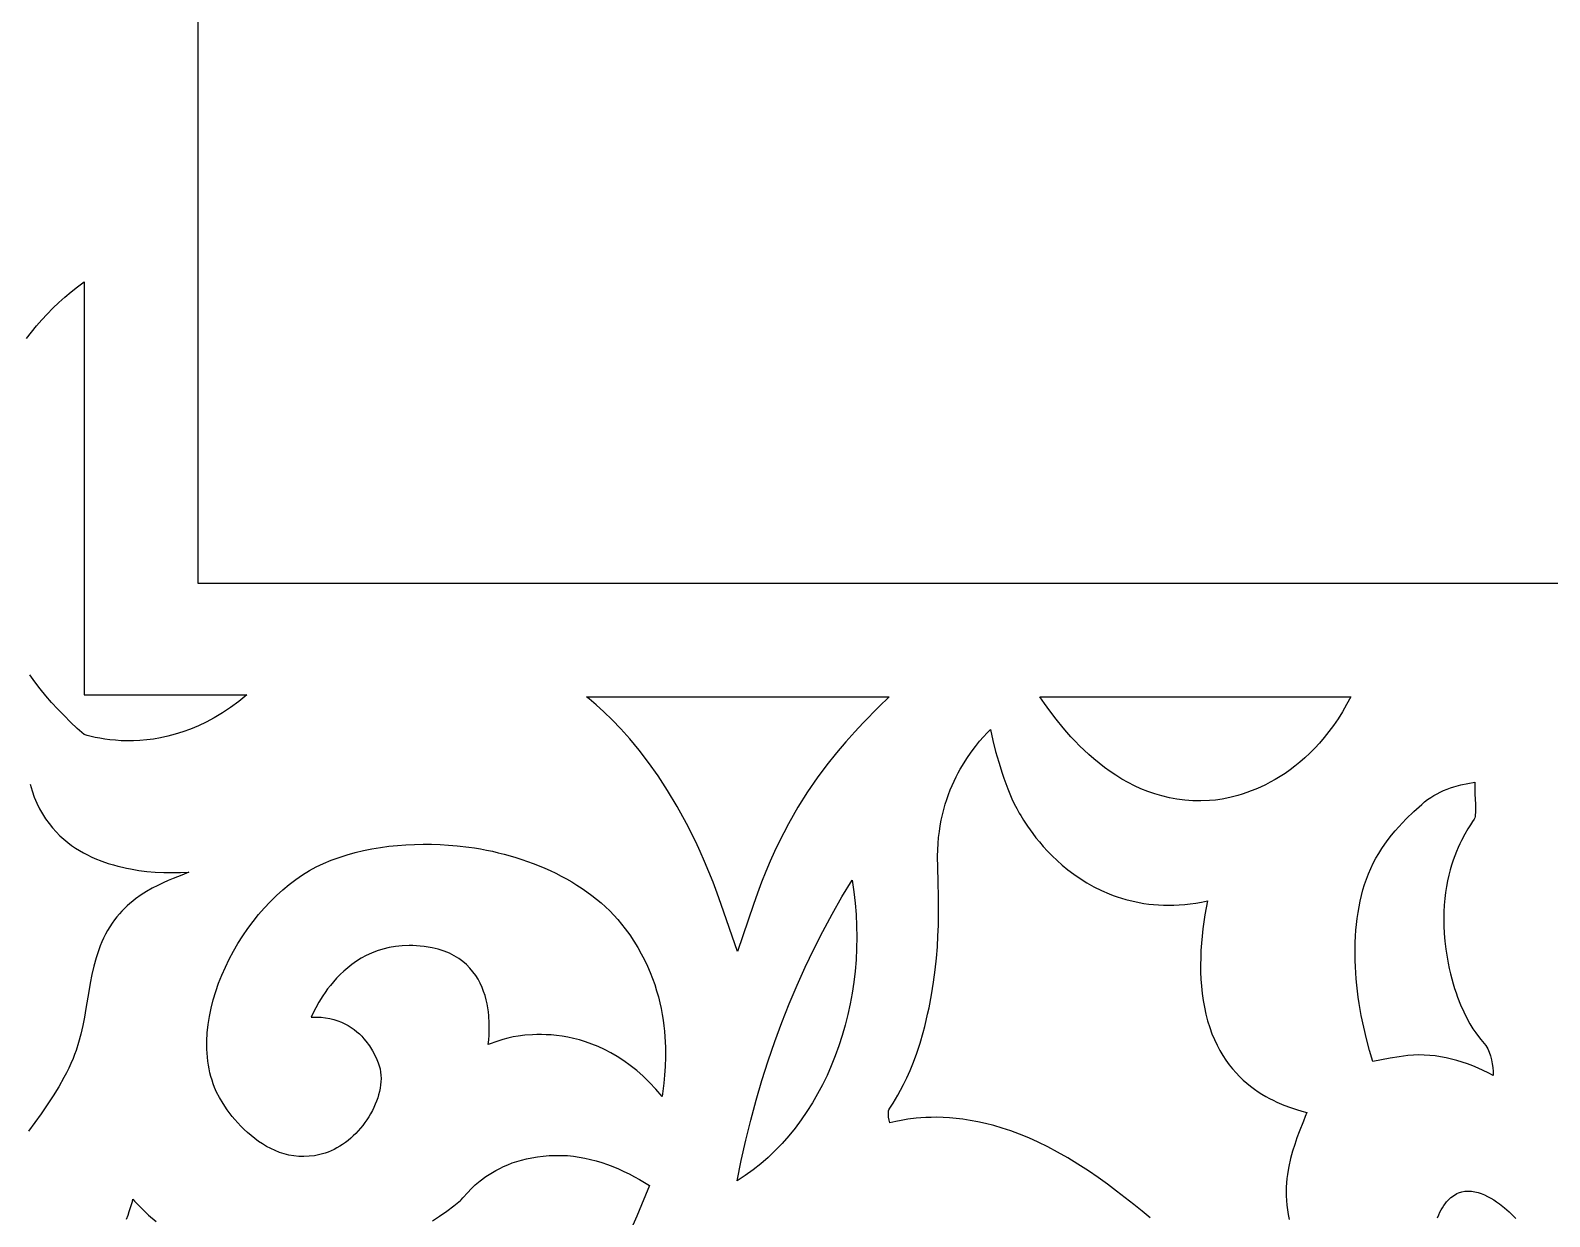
# Model space of a CAD drawing. Extents: x -375 to 375, y -1025 to 1025.
# Drawn here: x -197.4 to -130.6, y -887.9 to -835.7 of the extents above; entities that cross this region are included whole.
import ezdxf

# ---------------------------------------------------------------- set-up
doc = ezdxf.new("R2010")
doc.units = 0
doc.layers.add('LAYER_1', color=18, linetype='CONTINUOUS')
doc.layers.add('LAYER_2', color=174, linetype='CONTINUOUS')

msp = doc.modelspace()

# ---------------------------------------------------------------- linework, layer by layer
at = {"layer": 'LAYER_1'}
for points in [[(-197.531, -849.245), (-197.318, -848.969), (-197.097, -848.699), (-196.866, -848.434), (-196.627, -848.175), (-196.378, -847.922), (-196.121, -847.675), (-195.854, -847.435), (-195.579, -847.201), (-195.295, -846.974), (-195.002, -846.754), (-195, -864.914), (-187.848, -864.915), (-188.21, -865.207), (-188.57, -865.471), (-188.928, -865.709), (-189.283, -865.922), (-189.635, -866.111), (-189.982, -866.277), (-190.326, -866.421), (-190.664, -866.545), (-190.996, -866.649), (-191.322, -866.735), (-191.641, -866.805), (-191.952, -866.858), (-192.255, -866.897), (-192.549, -866.923), (-192.834, -866.936), (-193.109, -866.938), (-193.373, -866.931), (-193.627, -866.914), (-193.868, -866.891), (-194.097, -866.861), (-194.313, -866.825), (-194.515, -866.786), (-194.877, -866.701), (-195, -866.665), (-195.307, -866.392), (-195.603, -866.114), (-195.889, -865.831), (-196.166, -865.543), (-196.432, -865.251), (-196.688, -864.954), (-196.934, -864.652), (-197.17, -864.346), (-197.395, -864.037)], [(-148.139, -887.913), (-148.493, -887.617), (-148.859, -887.321), (-149.235, -887.025), (-149.623, -886.728), (-150.022, -886.433), (-150.432, -886.139), (-150.855, -885.846), (-151.316, -885.543), (-151.768, -885.266), (-152.21, -885.013), (-152.643, -884.784), (-153.066, -884.579), (-153.478, -884.394), (-153.88, -884.231), (-154.271, -884.087), (-154.651, -883.961), (-155.02, -883.853), (-155.376, -883.761), (-155.72, -883.685), (-156.052, -883.623), (-156.371, -883.574), (-156.677, -883.537), (-156.97, -883.511), (-157.249, -883.495), (-157.514, -883.488), (-157.765, -883.489), (-158.001, -883.497), (-158.222, -883.51), (-158.428, -883.529), (-158.793, -883.575), (-159.094, -883.627), (-159.327, -883.676), (-159.583, -883.734), (-159.617, -883.607), (-159.64, -883.475), (-159.649, -883.341), (-159.647, -883.274), (-159.641, -883.208), (-159.625, -883.164), (-159.584, -883.093), (-159.443, -882.866), (-159.235, -882.52), (-159.112, -882.299), (-158.98, -882.044), (-158.841, -881.755), (-158.697, -881.431), (-158.55, -881.069), (-158.404, -880.67), (-158.259, -880.232), (-158.12, -879.754), (-158.052, -879.5), (-157.987, -879.235), (-157.924, -878.96), (-157.864, -878.674), (-157.755, -878.097), (-157.666, -877.54), (-157.595, -877.002), (-157.539, -876.485), (-157.498, -875.989), (-157.47, -875.514), (-157.452, -875.06), (-157.443, -874.628), (-157.441, -874.218), (-157.445, -873.831), (-157.462, -873.127), (-157.481, -872.519), (-157.488, -872.009), (-157.481, -871.726), (-157.465, -871.452), (-157.441, -871.184), (-157.409, -870.923), (-157.37, -870.67), (-157.324, -870.424), (-157.272, -870.185), (-157.213, -869.953), (-157.149, -869.728), (-157.08, -869.51), (-157.006, -869.299), (-156.929, -869.095), (-156.847, -868.898), (-156.762, -868.708), (-156.674, -868.524), (-156.584, -868.348), (-156.491, -868.179), (-156.397, -868.016), (-156.207, -867.711), (-156.015, -867.433), (-155.826, -867.181), (-155.643, -866.956), (-155.47, -866.757), (-155.31, -866.584), (-155.167, -866.437), (-155.056, -866.922), (-154.935, -867.404), (-154.802, -867.882), (-154.655, -868.354), (-154.576, -868.586), (-154.493, -868.816), (-154.406, -869.043), (-154.314, -869.266), (-154.217, -869.485), (-154.115, -869.701), (-154.008, -869.912), (-153.896, -870.119), (-153.835, -870.225), (-153.717, -870.42), (-153.54, -870.688), (-153.305, -871.015), (-153.165, -871.195), (-153.01, -871.384), (-152.839, -871.581), (-152.654, -871.782), (-152.453, -871.987), (-152.237, -872.193), (-152.006, -872.398), (-151.759, -872.602), (-151.496, -872.8), (-151.218, -872.993), (-150.924, -873.177), (-150.614, -873.352), (-150.288, -873.514), (-149.946, -873.663), (-149.769, -873.731), (-149.588, -873.796), (-149.403, -873.856), (-149.214, -873.911), (-149.021, -873.962), (-148.823, -874.007), (-148.622, -874.048), (-148.416, -874.082), (-148.207, -874.111), (-147.993, -874.134), (-147.775, -874.15), (-147.553, -874.16), (-147.327, -874.163), (-147.096, -874.159), (-146.861, -874.148), (-146.623, -874.13), (-146.38, -874.103), (-146.132, -874.069), (-145.881, -874.027), (-145.625, -873.976), (-145.684, -874.279), (-145.737, -874.586), (-145.784, -874.896), (-145.826, -875.208), (-145.861, -875.522), (-145.889, -875.837), (-145.91, -876.154), (-145.922, -876.471), (-145.927, -876.787), (-145.923, -877.103), (-145.91, -877.417), (-145.887, -877.73), (-145.855, -878.04), (-145.812, -878.348), (-145.758, -878.652), (-145.694, -878.952), (-145.615, -879.253), (-145.526, -879.54), (-145.427, -879.813), (-145.32, -880.072), (-145.204, -880.318), (-145.08, -880.55), (-144.949, -880.771), (-144.812, -880.979), (-144.669, -881.175), (-144.521, -881.359), (-144.368, -881.533), (-144.212, -881.696), (-144.052, -881.848), (-143.89, -881.991), (-143.725, -882.124), (-143.56, -882.248), (-143.394, -882.362), (-143.227, -882.469), (-143.062, -882.567), (-142.898, -882.658), (-142.735, -882.741), (-142.576, -882.818), (-142.267, -882.951), (-141.975, -883.061), (-141.708, -883.151), (-141.468, -883.224), (-141.262, -883.282), (-141.325, -883.459), (-141.403, -883.66), (-141.589, -884.128), (-141.69, -884.393), (-141.79, -884.678), (-141.886, -884.982), (-141.974, -885.304), (-142.05, -885.643), (-142.082, -885.818), (-142.109, -885.997), (-142.132, -886.18), (-142.149, -886.367), (-142.16, -886.557), (-142.164, -886.751), (-142.162, -886.947), (-142.152, -887.147), (-142.134, -887.35), (-142.108, -887.556), (-142.073, -887.764), (-142.028, -887.975)], [(-197.377, -868.845), (-197.293, -869.138), (-197.196, -869.415), (-197.086, -869.676), (-196.966, -869.922), (-196.835, -870.154), (-196.696, -870.371), (-196.548, -870.575), (-196.394, -870.765), (-196.233, -870.943), (-196.068, -871.108), (-195.899, -871.261), (-195.727, -871.403), (-195.554, -871.533), (-195.379, -871.653), (-195.205, -871.763), (-195.033, -871.863), (-194.863, -871.954), (-194.696, -872.036), (-194.534, -872.109), (-194.227, -872.232), (-193.951, -872.327), (-193.714, -872.396), (-193.524, -872.444), (-193.319, -872.49), (-193.142, -872.534), (-192.965, -872.572), (-192.605, -872.636), (-192.242, -872.681), (-191.875, -872.711), (-191.507, -872.727), (-191.138, -872.731), (-190.77, -872.725), (-190.403, -872.712), (-190.712, -872.844), (-191.097, -872.997), (-191.311, -873.085), (-191.537, -873.183), (-191.771, -873.293), (-192.012, -873.417), (-192.257, -873.556), (-192.503, -873.712), (-192.748, -873.888), (-192.87, -873.983), (-192.99, -874.084), (-193.109, -874.19), (-193.226, -874.302), (-193.341, -874.42), (-193.453, -874.545), (-193.563, -874.676), (-193.67, -874.813), (-193.774, -874.958), (-193.874, -875.11), (-193.972, -875.273), (-194.063, -875.44), (-194.148, -875.608), (-194.225, -875.78), (-194.297, -875.953), (-194.363, -876.128), (-194.479, -876.484), (-194.578, -876.846), (-194.663, -877.213), (-194.737, -877.584), (-194.803, -877.958), (-194.929, -878.709), (-194.995, -879.085), (-195.067, -879.458), (-195.15, -879.828), (-195.245, -880.194), (-195.358, -880.555), (-195.422, -880.732), (-195.491, -880.909), (-195.582, -881.121), (-195.679, -881.33), (-195.782, -881.538), (-195.891, -881.744), (-196.121, -882.149), (-196.368, -882.548), (-196.627, -882.94), (-196.896, -883.328), (-197.448, -884.094)], [(-179.697, -888.034), (-179.378, -887.827), (-179.065, -887.61), (-178.759, -887.385), (-178.46, -887.152), (-178.423, -887.112), (-178.359, -887.034), (-178.144, -886.788), (-177.992, -886.63), (-177.808, -886.458), (-177.592, -886.277), (-177.342, -886.091), (-177.204, -885.999), (-177.058, -885.908), (-176.902, -885.819), (-176.737, -885.733), (-176.564, -885.649), (-176.381, -885.57), (-176.188, -885.496), (-175.986, -885.428), (-175.774, -885.365), (-175.552, -885.31), (-175.321, -885.262), (-175.079, -885.222), (-174.827, -885.192), (-174.564, -885.171), (-174.292, -885.161), (-174.008, -885.162), (-173.753, -885.174), (-173.499, -885.198), (-173.246, -885.234), (-172.994, -885.28), (-172.743, -885.337), (-172.494, -885.404), (-172.246, -885.48), (-172.001, -885.564), (-171.758, -885.657), (-171.518, -885.758), (-171.281, -885.865), (-171.047, -885.979), (-170.816, -886.099), (-170.59, -886.224), (-170.367, -886.354), (-170.148, -886.489), (-170.499, -887.34), (-170.708, -887.83), (-170.946, -888.358)], [(-135.512, -887.902), (-135.458, -887.775), (-135.405, -887.663), (-135.35, -887.558), (-135.294, -887.461), (-135.235, -887.37), (-135.176, -887.286), (-135.115, -887.209), (-135.053, -887.139), (-134.989, -887.075), (-134.925, -887.017), (-134.859, -886.964), (-134.792, -886.918), (-134.725, -886.877), (-134.657, -886.842), (-134.587, -886.812), (-134.447, -886.766), (-134.305, -886.74), (-134.162, -886.731), (-134.018, -886.738), (-133.873, -886.759), (-133.729, -886.794), (-133.587, -886.841), (-133.446, -886.898), (-133.307, -886.964), (-133.172, -887.037), (-133.04, -887.117), (-132.913, -887.201), (-132.79, -887.289), (-132.563, -887.469), (-132.362, -887.645), (-132.194, -887.807), (-132.064, -887.942)], [(-193.14, -887.968), (-193.073, -887.794), (-193.018, -887.635), (-192.935, -887.371), (-192.885, -887.184), (-192.858, -887.087), (-192.784, -887.167), (-192.645, -887.319), (-192.442, -887.529), (-192.175, -887.784), (-191.843, -888.073)]]:
    msp.add_lwpolyline(points, dxfattribs=at)
for points in [[(-166.998, -874.132), (-167.173, -873.637), (-167.353, -873.157), (-167.538, -872.691), (-167.727, -872.239), (-167.921, -871.802), (-168.118, -871.378), (-168.521, -870.574), (-168.934, -869.823), (-169.353, -869.126), (-169.773, -868.482), (-170.193, -867.889), (-170.608, -867.346), (-171.015, -866.853), (-171.41, -866.408), (-171.79, -866.01), (-172.152, -865.658), (-172.492, -865.351), (-172.807, -865.088), (-172.922, -865), (-159.619, -865), (-160.065, -865.448), (-160.753, -866.143), (-161.131, -866.543), (-161.527, -866.982), (-161.936, -867.462), (-162.354, -867.987), (-162.778, -868.559), (-163.205, -869.182), (-163.628, -869.857), (-163.839, -870.216), (-164.047, -870.589), (-164.252, -870.977), (-164.455, -871.38), (-164.654, -871.798), (-164.849, -872.232), (-165.04, -872.682), (-165.226, -873.148), (-165.407, -873.632), (-165.581, -874.132), (-166.29, -876.194)], [(-146.271, -869.57), (-146.623, -869.544), (-146.966, -869.5), (-147.299, -869.439), (-147.624, -869.361), (-147.94, -869.269), (-148.248, -869.162), (-148.546, -869.043), (-148.836, -868.911), (-149.116, -868.768), (-149.388, -868.616), (-149.651, -868.454), (-149.906, -868.284), (-150.151, -868.107), (-150.388, -867.924), (-150.616, -867.736), (-150.835, -867.544), (-151.045, -867.349), (-151.247, -867.152), (-151.44, -866.954), (-151.624, -866.756), (-151.799, -866.559), (-151.966, -866.364), (-152.273, -865.985), (-152.546, -865.625), (-152.783, -865.294), (-152.986, -865), (-139.327, -865), (-139.506, -865.339), (-139.693, -865.661), (-139.884, -865.967), (-140.081, -866.257), (-140.283, -866.531), (-140.488, -866.79), (-140.697, -867.035), (-140.909, -867.265), (-141.123, -867.481), (-141.339, -867.684), (-141.557, -867.874), (-141.776, -868.051), (-141.995, -868.216), (-142.214, -868.369), (-142.432, -868.51), (-142.649, -868.641), (-142.864, -868.761), (-143.078, -868.87), (-143.288, -868.97), (-143.495, -869.061), (-143.699, -869.142), (-143.898, -869.215), (-144.092, -869.28), (-144.282, -869.337), (-144.465, -869.386), (-144.642, -869.429), (-144.975, -869.496), (-145.276, -869.539), (-145.541, -869.564), (-145.911, -869.577)], [(-133.28, -881.539), (-133.504, -881.43), (-133.731, -881.327), (-133.961, -881.232), (-134.193, -881.143), (-134.426, -881.062), (-134.662, -880.99), (-134.898, -880.926), (-135.136, -880.871), (-135.375, -880.825), (-135.614, -880.79), (-135.854, -880.764), (-136.094, -880.749), (-136.333, -880.745), (-136.572, -880.752), (-136.81, -880.771), (-137.199, -880.823), (-137.586, -880.889), (-137.973, -880.961), (-138.36, -881.031), (-138.503, -880.544), (-138.636, -880.043), (-138.756, -879.53), (-138.862, -879.008), (-138.909, -878.744), (-138.953, -878.479), (-138.992, -878.212), (-139.027, -877.944), (-139.057, -877.675), (-139.083, -877.406), (-139.103, -877.137), (-139.119, -876.867), (-139.13, -876.598), (-139.135, -876.33), (-139.135, -876.062), (-139.129, -875.796), (-139.117, -875.531), (-139.099, -875.267), (-139.074, -875.006), (-139.044, -874.747), (-139.006, -874.49), (-138.962, -874.236), (-138.911, -873.985), (-138.853, -873.737), (-138.788, -873.493), (-138.715, -873.253), (-138.635, -873.017), (-138.547, -872.785), (-138.447, -872.551), (-138.338, -872.323), (-138.221, -872.102), (-138.097, -871.886), (-137.965, -871.677), (-137.826, -871.474), (-137.682, -871.276), (-137.532, -871.084), (-137.377, -870.897), (-137.218, -870.716), (-137.056, -870.54), (-136.89, -870.369), (-136.551, -870.041), (-136.207, -869.731), (-136.079, -869.624), (-135.946, -869.524), (-135.811, -869.432), (-135.672, -869.346), (-135.531, -869.266), (-135.387, -869.193), (-135.241, -869.126), (-135.093, -869.064), (-134.943, -869.009), (-134.792, -868.959), (-134.487, -868.874), (-134.18, -868.809), (-133.874, -868.761), (-133.871, -869.034), (-133.863, -869.285), (-133.844, -869.723), (-133.839, -869.909), (-133.841, -870.07), (-133.851, -870.208), (-133.861, -870.268), (-133.874, -870.321), (-133.905, -870.379), (-133.971, -870.48), (-134.066, -870.625), (-134.183, -870.812), (-134.317, -871.042), (-134.461, -871.316), (-134.535, -871.469), (-134.609, -871.633), (-134.682, -871.808), (-134.755, -871.994), (-134.825, -872.19), (-134.892, -872.398), (-134.955, -872.616), (-135.014, -872.845), (-135.068, -873.086), (-135.115, -873.337), (-135.156, -873.599), (-135.189, -873.872), (-135.214, -874.156), (-135.23, -874.451), (-135.236, -874.758), (-135.231, -875.075), (-135.214, -875.403), (-135.185, -875.742), (-135.144, -876.093), (-135.088, -876.454), (-135.042, -876.707), (-134.992, -876.949), (-134.939, -877.182), (-134.882, -877.405), (-134.823, -877.619), (-134.762, -877.823), (-134.698, -878.018), (-134.632, -878.203), (-134.498, -878.548), (-134.36, -878.858), (-134.221, -879.135), (-134.085, -879.379), (-133.953, -879.593), (-133.829, -879.777), (-133.714, -879.933), (-133.612, -880.061), (-133.456, -880.243), (-133.382, -880.33), (-133.306, -880.474), (-133.241, -880.628), (-133.186, -880.789), (-133.141, -880.957), (-133.107, -881.13), (-133.082, -881.305), (-133.066, -881.48), (-133.059, -881.655)], [(-185.567, -885.206), (-185.785, -885.183), (-185.999, -885.145), (-186.207, -885.094), (-186.409, -885.029), (-186.607, -884.952), (-186.798, -884.864), (-186.984, -884.766), (-187.164, -884.659), (-187.338, -884.544), (-187.506, -884.422), (-187.667, -884.293), (-187.822, -884.159), (-187.97, -884.021), (-188.111, -883.879), (-188.246, -883.736), (-188.373, -883.591), (-188.493, -883.445), (-188.712, -883.157), (-188.899, -882.878), (-189.056, -882.618), (-189.179, -882.383), (-189.268, -882.182), (-189.328, -882.022), (-189.382, -881.859), (-189.43, -881.694), (-189.472, -881.528), (-189.509, -881.359), (-189.54, -881.189), (-189.565, -881.017), (-189.585, -880.844), (-189.599, -880.669), (-189.608, -880.493), (-189.61, -880.137), (-189.592, -879.778), (-189.554, -879.415), (-189.497, -879.051), (-189.422, -878.687), (-189.33, -878.322), (-189.22, -877.958), (-189.094, -877.596), (-188.952, -877.237), (-188.796, -876.881), (-188.625, -876.531), (-188.44, -876.186), (-188.242, -875.847), (-188.033, -875.517), (-187.811, -875.194), (-187.579, -874.881), (-187.336, -874.579), (-187.083, -874.288), (-186.822, -874.009), (-186.552, -873.743), (-186.275, -873.492), (-185.991, -873.255), (-185.7, -873.035), (-185.404, -872.831), (-185.103, -872.645), (-184.797, -872.478), (-184.488, -872.331), (-184.145, -872.189), (-183.796, -872.061), (-183.442, -871.947), (-183.083, -871.847), (-182.719, -871.759), (-182.352, -871.685), (-181.982, -871.623), (-181.609, -871.572), (-181.235, -871.534), (-180.859, -871.506), (-180.483, -871.489), (-180.106, -871.483), (-179.731, -871.486), (-179.356, -871.499), (-178.984, -871.521), (-178.613, -871.552), (-178.099, -871.611), (-177.84, -871.649), (-177.58, -871.692), (-177.32, -871.741), (-177.059, -871.795), (-176.799, -871.855), (-176.539, -871.92), (-176.28, -871.991), (-176.022, -872.067), (-175.766, -872.149), (-175.511, -872.236), (-175.258, -872.329), (-175.007, -872.428), (-174.759, -872.533), (-174.514, -872.643), (-174.271, -872.759), (-174.033, -872.88), (-173.798, -873.008), (-173.567, -873.141), (-173.34, -873.28), (-173.118, -873.425), (-172.901, -873.575), (-172.689, -873.732), (-172.483, -873.894), (-172.282, -874.063), (-172.088, -874.237), (-171.9, -874.417), (-171.719, -874.603), (-171.545, -874.796), (-171.378, -874.994), (-171.219, -875.198), (-171.022, -875.472), (-170.839, -875.746), (-170.671, -876.02), (-170.516, -876.295), (-170.373, -876.569), (-170.243, -876.842), (-170.125, -877.115), (-170.019, -877.386), (-169.923, -877.655), (-169.838, -877.922), (-169.762, -878.187), (-169.696, -878.449), (-169.639, -878.708), (-169.591, -878.964), (-169.55, -879.216), (-169.517, -879.463), (-169.491, -879.706), (-169.471, -879.944), (-169.449, -880.405), (-169.447, -880.842), (-169.46, -881.252), (-169.486, -881.633), (-169.52, -881.982), (-169.595, -882.574), (-169.87, -882.25), (-170.149, -881.953), (-170.431, -881.68), (-170.714, -881.431), (-170.999, -881.205), (-171.284, -881), (-171.569, -880.816), (-171.853, -880.651), (-172.135, -880.506), (-172.414, -880.378), (-172.691, -880.266), (-172.963, -880.17), (-173.23, -880.089), (-173.491, -880.022), (-173.747, -879.967), (-173.995, -879.924), (-174.235, -879.892), (-174.467, -879.869), (-174.689, -879.855), (-174.901, -879.849), (-175.103, -879.849), (-175.292, -879.855), (-175.634, -879.88), (-175.92, -879.916), (-176.144, -879.955), (-176.384, -880.008), (-176.602, -880.069), (-176.817, -880.139), (-177.247, -880.286), (-177.221, -880.081), (-177.205, -879.884), (-177.195, -879.637), (-177.196, -879.347), (-177.216, -879.026), (-177.234, -878.856), (-177.26, -878.681), (-177.292, -878.502), (-177.333, -878.322), (-177.382, -878.14), (-177.442, -877.958), (-177.512, -877.777), (-177.593, -877.598), (-177.686, -877.422), (-177.791, -877.251), (-177.91, -877.086), (-178.043, -876.927), (-178.191, -876.776), (-178.355, -876.634), (-178.535, -876.503), (-178.733, -876.383), (-178.948, -876.275), (-179.182, -876.181), (-179.435, -876.101), (-179.708, -876.038), (-179.884, -876.006), (-180.057, -875.981), (-180.227, -875.962), (-180.392, -875.949), (-180.555, -875.941), (-180.714, -875.938), (-181.023, -875.949), (-181.318, -875.98), (-181.601, -876.029), (-181.87, -876.095), (-182.127, -876.176), (-182.372, -876.272), (-182.605, -876.38), (-182.825, -876.499), (-183.034, -876.628), (-183.231, -876.766), (-183.417, -876.91), (-183.591, -877.06), (-183.755, -877.214), (-183.907, -877.371), (-184.049, -877.529), (-184.181, -877.687), (-184.302, -877.844), (-184.412, -877.997), (-184.513, -878.146), (-184.686, -878.426), (-184.821, -878.671), (-184.921, -878.87), (-185.017, -879.085), (-184.798, -879.082), (-184.59, -879.092), (-184.391, -879.114), (-184.202, -879.147), (-184.023, -879.191), (-183.853, -879.245), (-183.692, -879.308), (-183.54, -879.379), (-183.397, -879.457), (-183.262, -879.541), (-183.135, -879.631), (-183.016, -879.726), (-182.905, -879.825), (-182.802, -879.927), (-182.706, -880.032), (-182.617, -880.138), (-182.46, -880.351), (-182.328, -880.56), (-182.221, -880.759), (-182.137, -880.94), (-182.073, -881.098), (-182.028, -881.226), (-181.99, -881.364), (-181.969, -881.501), (-181.957, -881.64), (-181.954, -881.78), (-181.959, -881.922), (-181.972, -882.064), (-181.993, -882.207), (-182.021, -882.35), (-182.057, -882.493), (-182.1, -882.635), (-182.149, -882.777), (-182.205, -882.917), (-182.267, -883.056), (-182.335, -883.194), (-182.409, -883.329), (-182.488, -883.462), (-182.573, -883.592), (-182.662, -883.72), (-182.756, -883.844), (-182.854, -883.965), (-182.956, -884.081), (-183.062, -884.194), (-183.172, -884.302), (-183.285, -884.405), (-183.4, -884.503), (-183.519, -884.595), (-183.64, -884.681), (-183.763, -884.762), (-183.889, -884.836), (-184.015, -884.903), (-184.144, -884.963), (-184.273, -885.016), (-184.403, -885.061), (-184.645, -885.128), (-184.882, -885.175), (-185.115, -885.203), (-185.343, -885.213)], [(-166.119, -885.384), (-165.919, -884.492), (-165.701, -883.608), (-165.464, -882.732), (-165.208, -881.866), (-164.935, -881.009), (-164.644, -880.162), (-164.335, -879.326), (-164.009, -878.5), (-163.665, -877.686), (-163.304, -876.884), (-162.926, -876.094), (-162.531, -875.317), (-162.119, -874.552), (-161.691, -873.802), (-161.247, -873.066), (-161.171, -873.569), (-161.112, -874.072), (-161.071, -874.574), (-161.046, -875.075), (-161.038, -875.575), (-161.046, -876.072), (-161.071, -876.566), (-161.111, -877.057), (-161.168, -877.543), (-161.239, -878.025), (-161.327, -878.502), (-161.429, -878.973), (-161.546, -879.437), (-161.677, -879.895), (-161.824, -880.345), (-161.984, -880.787), (-162.158, -881.22), (-162.346, -881.644), (-162.548, -882.058), (-162.763, -882.462), (-162.991, -882.855), (-163.232, -883.236), (-163.485, -883.605), (-163.751, -883.961), (-164.029, -884.304), (-164.319, -884.633), (-164.621, -884.948), (-164.935, -885.248), (-165.26, -885.532), (-165.596, -885.799), (-165.943, -886.05), (-166.3, -886.284)]]:
    msp.add_lwpolyline(points, close=True, dxfattribs=at)
at = {"layer": 'LAYER_2'}
msp.add_lwpolyline([(190, 860), (-190, 860), (-190, -860), (190, -860)], close=True, dxfattribs=at)

doc.saveas('drawing.dxf')
